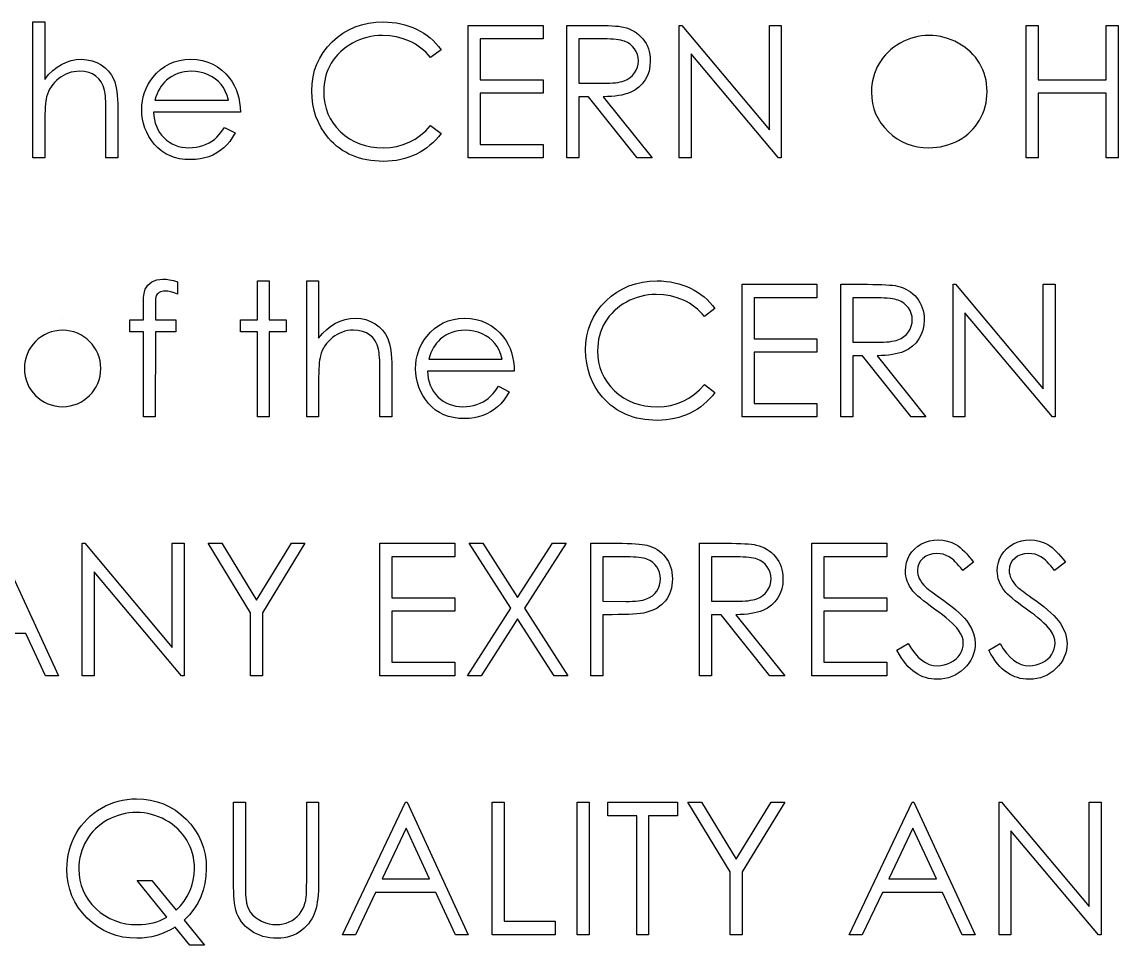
# Model space of a CAD drawing. Header units: millimetres. Extents: x -27 to 266, y -7 to 117.
# Drawn here: x 136.35 to 165.27, y 85.91 to 110.27 of the extents above; entities that cross this region are included whole.
import ezdxf

# ---------------------------------------------------------------- set-up
doc = ezdxf.new("R2010")
doc.units = ezdxf.units.MM

msp = doc.modelspace()

# ---------------------------------------------------------------- linework, layer by layer
at = {"color": 7, "linetype": 'Continuous'}
for p, q in [((160.266, 110.271), (160.266, 110.271)), ((137.427, 102.451), (137.427, 102.451))]:
    msp.add_line(p, q, dxfattribs=at)
at = {"color": 7, "linetype": 'Continuous', "flags": 128}
for points in [[(136.641, 110.271), (136.955, 110.271), (136.955, 110.271), (136.955, 108.756), (136.955, 108.756), (137.058, 108.88), (137.168, 108.987), (137.281, 109.079), (137.401, 109.152), (137.525, 109.21), (137.654, 109.251), (137.788, 109.276), (137.928, 109.284), (137.928, 109.284), (138.069, 109.275), (138.203, 109.248), (138.327, 109.203), (138.444, 109.14), (138.549, 109.061), (138.64, 108.971), (138.716, 108.867), (138.777, 108.751), (138.802, 108.686), (138.824, 108.612), (138.842, 108.53), (138.858, 108.438), (138.869, 108.338), (138.877, 108.23), (138.883, 108.113), (138.884, 107.988), (138.884, 107.988), (138.884, 106.681), (138.884, 106.681), (138.57, 106.681), (138.57, 106.681), (138.57, 107.885), (138.57, 107.885), (138.569, 107.989), (138.568, 108.084), (138.565, 108.171), (138.561, 108.248), (138.556, 108.316), (138.55, 108.375), (138.542, 108.426), (138.534, 108.467), (138.534, 108.467), (138.496, 108.584), (138.445, 108.687), (138.382, 108.773), (138.306, 108.844), (138.217, 108.899), (138.115, 108.938), (138, 108.962), (137.872, 108.97), (137.872, 108.97), (137.797, 108.967), (137.723, 108.958), (137.651, 108.943), (137.581, 108.922), (137.513, 108.894), (137.448, 108.861), (137.384, 108.821), (137.323, 108.775), (137.265, 108.725), (137.212, 108.672), (137.164, 108.616), (137.122, 108.557), (137.084, 108.495), (137.052, 108.431), (137.025, 108.363), (137.003, 108.293), (137.003, 108.293), (136.992, 108.241), (136.982, 108.18), (136.974, 108.11), (136.967, 108.028), (136.962, 107.938), (136.957, 107.837), (136.955, 107.727), (136.955, 107.606), (136.955, 107.606), (136.955, 106.681), (136.955, 106.681), (136.641, 106.681), (136.641, 106.681), (136.641, 110.271)], [(147.41, 109.539), (147.135, 109.329), (147.135, 109.329), (147.075, 109.398), (147.013, 109.464), (146.948, 109.525), (146.88, 109.581), (146.808, 109.633), (146.735, 109.681), (146.657, 109.724), (146.578, 109.764), (146.411, 109.829), (146.236, 109.875), (146.054, 109.903), (145.863, 109.912), (145.863, 109.912), (145.758, 109.909), (145.654, 109.9), (145.553, 109.884), (145.454, 109.862), (145.356, 109.834), (145.26, 109.801), (145.167, 109.76), (145.075, 109.714), (144.987, 109.662), (144.904, 109.606), (144.826, 109.546), (144.753, 109.481), (144.685, 109.412), (144.623, 109.339), (144.565, 109.262), (144.513, 109.18), (144.466, 109.095), (144.426, 109.008), (144.391, 108.918), (144.363, 108.825), (144.342, 108.729), (144.326, 108.632), (144.316, 108.531), (144.314, 108.428), (144.314, 108.428), (144.321, 108.273), (144.342, 108.125), (144.376, 107.983), (144.425, 107.849), (144.488, 107.72), (144.565, 107.598), (144.655, 107.482), (144.76, 107.373), (144.875, 107.275), (144.997, 107.188), (145.127, 107.116), (145.264, 107.057), (145.408, 107.01), (145.56, 106.977), (145.719, 106.957), (145.885, 106.951), (145.885, 106.951), (146.068, 106.96), (146.243, 106.987), (146.411, 107.033), (146.571, 107.097), (146.723, 107.179), (146.869, 107.279), (147.005, 107.397), (147.135, 107.534), (147.135, 107.534), (147.41, 107.326), (147.41, 107.326), (147.342, 107.241), (147.271, 107.16), (147.196, 107.085), (147.117, 107.015), (147.033, 106.949), (146.946, 106.889), (146.854, 106.834), (146.758, 106.783), (146.66, 106.738), (146.558, 106.7), (146.453, 106.667), (146.345, 106.639), (146.235, 106.618), (146.122, 106.604), (146.006, 106.595), (145.887, 106.592), (145.887, 106.592), (145.774, 106.594), (145.664, 106.602), (145.557, 106.613), (145.454, 106.63), (145.353, 106.651), (145.255, 106.678), (145.161, 106.709), (145.069, 106.745), (144.98, 106.785), (144.894, 106.831), (144.811, 106.881), (144.732, 106.936), (144.655, 106.996), (144.581, 107.06), (144.511, 107.129), (144.443, 107.204), (144.443, 107.204), (144.34, 107.336), (144.249, 107.476), (144.173, 107.622), (144.11, 107.775), (144.062, 107.934), (144.028, 108.1), (144.007, 108.272), (144, 108.452), (144, 108.452), (144.008, 108.64), (144.033, 108.821), (144.075, 108.994), (144.134, 109.16), (144.209, 109.318), (144.302, 109.468), (144.41, 109.611), (144.537, 109.746), (144.675, 109.869), (144.822, 109.976), (144.978, 110.066), (145.142, 110.14), (145.314, 110.198), (145.495, 110.238), (145.685, 110.263), (145.883, 110.271), (145.883, 110.271), (146.003, 110.268), (146.121, 110.259), (146.235, 110.244), (146.347, 110.223), (146.456, 110.196), (146.561, 110.163), (146.665, 110.123), (146.764, 110.078), (146.86, 110.028), (146.952, 109.973), (147.04, 109.912), (147.122, 109.848), (147.201, 109.778), (147.275, 109.703), (147.345, 109.623), (147.41, 109.539)], [(148.128, 110.181), (150.102, 110.181), (150.102, 110.181), (150.102, 109.822), (150.102, 109.822), (148.442, 109.822), (148.442, 109.822), (148.442, 108.746), (148.442, 108.746), (150.102, 108.746), (150.102, 108.746), (150.102, 108.387), (150.102, 108.387), (148.442, 108.387), (148.442, 108.387), (148.442, 107.04), (148.442, 107.04), (150.102, 107.04), (150.102, 107.04), (150.102, 106.681), (150.102, 106.681), (148.128, 106.681), (148.128, 106.681), (148.128, 110.181)], [(150.73, 110.181), (151.431, 110.181), (151.431, 110.181), (151.571, 110.181), (151.7, 110.179), (151.816, 110.174), (151.922, 110.17), (152.015, 110.163), (152.096, 110.155), (152.166, 110.145), (152.224, 110.134), (152.224, 110.134), (152.3, 110.113), (152.373, 110.088), (152.442, 110.057), (152.508, 110.021), (152.569, 109.98), (152.628, 109.933), (152.682, 109.882), (152.733, 109.825), (152.779, 109.765), (152.819, 109.7), (152.853, 109.633), (152.88, 109.562), (152.902, 109.488), (152.917, 109.411), (152.926, 109.33), (152.929, 109.245), (152.929, 109.245), (152.921, 109.106), (152.895, 108.976), (152.851, 108.854), (152.791, 108.74), (152.714, 108.638), (152.623, 108.549), (152.517, 108.473), (152.396, 108.41), (152.329, 108.384), (152.256, 108.361), (152.177, 108.342), (152.091, 108.326), (151.999, 108.314), (151.902, 108.305), (151.798, 108.299), (151.688, 108.297), (151.688, 108.297), (152.974, 106.681), (152.974, 106.681), (152.585, 106.681), (152.585, 106.681), (151.3, 108.297), (151.3, 108.297), (151.044, 108.297), (151.044, 108.297), (151.044, 106.681), (151.044, 106.681), (150.73, 106.681), (150.73, 106.681), (150.73, 110.181)], [(153.692, 106.681), (153.692, 110.181), (153.692, 110.181), (153.758, 110.181), (153.758, 110.181), (156.07, 107.427), (156.07, 107.427), (156.07, 110.181), (156.07, 110.181), (156.384, 110.181), (156.384, 110.181), (156.384, 106.681), (156.384, 106.681), (156.313, 106.681), (156.313, 106.681), (154.006, 109.43), (154.006, 109.43), (154.006, 106.681), (154.006, 106.681), (153.692, 106.681)], [(162.846, 110.181), (163.16, 110.181), (163.16, 110.181), (163.16, 108.746), (163.16, 108.746), (164.955, 108.746), (164.955, 108.746), (164.955, 110.181), (164.955, 110.181), (165.269, 110.181), (165.269, 110.181), (165.269, 106.681), (165.269, 106.681), (164.955, 106.681), (164.955, 106.681), (164.955, 108.387), (164.955, 108.387), (163.16, 108.387), (163.16, 108.387), (163.16, 106.681), (163.16, 106.681), (162.846, 106.681), (162.846, 106.681), (162.846, 110.181)], [(160.281, 109.912), (160.181, 109.909), (160.083, 109.9), (159.987, 109.884), (159.891, 109.862), (159.797, 109.834), (159.704, 109.799), (159.613, 109.759), (159.522, 109.712), (159.435, 109.66), (159.353, 109.603), (159.276, 109.542), (159.204, 109.477), (159.137, 109.407), (159.074, 109.334), (159.016, 109.255), (158.964, 109.173), (158.917, 109.087), (158.875, 108.999), (158.841, 108.908), (158.813, 108.814), (158.79, 108.719), (158.775, 108.621), (158.765, 108.521), (158.762, 108.417), (158.762, 108.417), (158.769, 108.266), (158.79, 108.121), (158.825, 107.982), (158.874, 107.849), (158.936, 107.721), (159.013, 107.6), (159.103, 107.485), (159.208, 107.376), (159.322, 107.276), (159.442, 107.19), (159.567, 107.117), (159.698, 107.057), (159.836, 107.01), (159.978, 106.977), (160.127, 106.957), (160.281, 106.951), (160.281, 106.951), (160.385, 106.954), (160.486, 106.963), (160.587, 106.978), (160.685, 107), (160.781, 107.027), (160.875, 107.06), (160.967, 107.1), (161.057, 107.146), (161.144, 107.197), (161.226, 107.252), (161.303, 107.312), (161.375, 107.377), (161.442, 107.446), (161.504, 107.519), (161.561, 107.597), (161.614, 107.68), (161.661, 107.766), (161.701, 107.854), (161.736, 107.945), (161.764, 108.038), (161.786, 108.133), (161.801, 108.231), (161.811, 108.331), (161.814, 108.434), (161.814, 108.434), (161.811, 108.535), (161.801, 108.635), (161.786, 108.732), (161.764, 108.826), (161.736, 108.918), (161.701, 109.007), (161.661, 109.094), (161.614, 109.179), (161.561, 109.26), (161.504, 109.337), (161.441, 109.41), (161.373, 109.479), (161.3, 109.543), (161.222, 109.604), (161.139, 109.66), (161.051, 109.712), (160.96, 109.759), (160.866, 109.799), (160.772, 109.834), (160.677, 109.862), (160.58, 109.884), (160.482, 109.9), (160.382, 109.909), (160.281, 109.912)], [(151.044, 109.822), (151.044, 108.656), (151.044, 108.656), (151.685, 108.651), (151.685, 108.651), (151.775, 108.652), (151.859, 108.655), (151.937, 108.66), (152.009, 108.667), (152.075, 108.676), (152.135, 108.687), (152.189, 108.701), (152.236, 108.716), (152.32, 108.754), (152.395, 108.801), (152.46, 108.858), (152.515, 108.925), (152.559, 108.999), (152.59, 109.077), (152.609, 109.16), (152.615, 109.246), (152.615, 109.246), (152.609, 109.33), (152.59, 109.411), (152.557, 109.487), (152.513, 109.56), (152.459, 109.625), (152.396, 109.681), (152.326, 109.726), (152.248, 109.761), (152.203, 109.776), (152.151, 109.788), (152.093, 109.799), (152.029, 109.807), (151.957, 109.814), (151.878, 109.819), (151.793, 109.822), (151.701, 109.822), (151.701, 109.822), (151.044, 109.822)], [(141.701, 107.489), (141.98, 107.343), (141.98, 107.343), (141.912, 107.226), (141.838, 107.12), (141.759, 107.026), (141.675, 106.945), (141.586, 106.874), (141.492, 106.813), (141.392, 106.759), (141.287, 106.715), (141.175, 106.681), (141.057, 106.656), (140.931, 106.642), (140.799, 106.637), (140.799, 106.637), (140.652, 106.643), (140.513, 106.662), (140.382, 106.693), (140.26, 106.738), (140.146, 106.794), (140.04, 106.864), (139.942, 106.946), (139.853, 107.04), (139.773, 107.143), (139.704, 107.249), (139.646, 107.358), (139.598, 107.471), (139.56, 107.587), (139.533, 107.705), (139.518, 107.828), (139.512, 107.953), (139.512, 107.953), (139.517, 108.071), (139.531, 108.186), (139.554, 108.298), (139.586, 108.406), (139.627, 108.511), (139.678, 108.613), (139.738, 108.712), (139.807, 108.807), (139.807, 108.807), (139.904, 108.919), (140.009, 109.016), (140.122, 109.098), (140.244, 109.165), (140.373, 109.217), (140.509, 109.255), (140.654, 109.276), (140.807, 109.284), (140.807, 109.284), (140.964, 109.276), (141.113, 109.252), (141.254, 109.213), (141.386, 109.159), (141.511, 109.088), (141.628, 109.001), (141.736, 108.898), (141.837, 108.781), (141.837, 108.781), (141.901, 108.689), (141.956, 108.592), (142.004, 108.489), (142.043, 108.381), (142.074, 108.267), (142.096, 108.148), (142.109, 108.023), (142.115, 107.893), (142.115, 107.893), (139.826, 107.893), (139.826, 107.893), (139.833, 107.792), (139.847, 107.695), (139.869, 107.603), (139.9, 107.517), (139.938, 107.434), (139.984, 107.357), (140.039, 107.284), (140.101, 107.215), (140.17, 107.153), (140.242, 107.099), (140.319, 107.054), (140.399, 107.017), (140.483, 106.988), (140.572, 106.968), (140.664, 106.955), (140.76, 106.951), (140.76, 106.951), (140.854, 106.954), (140.945, 106.965), (141.037, 106.984), (141.126, 107.01), (141.213, 107.043), (141.292, 107.08), (141.364, 107.122), (141.43, 107.169), (141.494, 107.226), (141.56, 107.299), (141.63, 107.386), (141.701, 107.489)], [(141.801, 108.207), (141.764, 108.331), (141.718, 108.442), (141.666, 108.539), (141.605, 108.624), (141.537, 108.698), (141.457, 108.765), (141.367, 108.823), (141.267, 108.875), (141.16, 108.917), (141.05, 108.946), (140.938, 108.964), (140.823, 108.97), (140.823, 108.97), (140.729, 108.966), (140.638, 108.955), (140.55, 108.936), (140.467, 108.91), (140.385, 108.876), (140.308, 108.835), (140.235, 108.786), (140.164, 108.73), (140.164, 108.73), (140.115, 108.684), (140.069, 108.632), (140.026, 108.575), (139.987, 108.513), (139.951, 108.444), (139.917, 108.37), (139.887, 108.292), (139.859, 108.207), (139.859, 108.207), (141.801, 108.207)], [(140.455, 103.417), (140.455, 103.09), (140.455, 103.09), (140.365, 103.124), (140.282, 103.149), (140.206, 103.164), (140.136, 103.169), (140.136, 103.169), (140.089, 103.166), (140.046, 103.159), (140.007, 103.146), (139.972, 103.129), (139.943, 103.108), (139.919, 103.086), (139.901, 103.062), (139.89, 103.037), (139.886, 103.021), (139.883, 103), (139.88, 102.974), (139.878, 102.942), (139.876, 102.904), (139.875, 102.862), (139.873, 102.814), (139.873, 102.761), (139.873, 102.761), (139.873, 102.406), (139.873, 102.406), (140.41, 102.406), (140.41, 102.406), (140.41, 102.092), (140.41, 102.092), (139.873, 102.092), (139.873, 102.092), (139.871, 99.848), (139.871, 99.848), (139.557, 99.848), (139.557, 99.848), (139.557, 102.092), (139.557, 102.092), (139.198, 102.092), (139.198, 102.092), (139.198, 102.406), (139.198, 102.406), (139.557, 102.406), (139.557, 102.406), (139.557, 102.815), (139.557, 102.815), (139.558, 102.883), (139.561, 102.945), (139.564, 103.002), (139.57, 103.056), (139.577, 103.103), (139.586, 103.146), (139.596, 103.183), (139.608, 103.216), (139.637, 103.273), (139.676, 103.324), (139.723, 103.37), (139.779, 103.409), (139.843, 103.441), (139.913, 103.465), (139.989, 103.478), (140.072, 103.483), (140.072, 103.483), (140.156, 103.479), (140.248, 103.467), (140.347, 103.446), (140.455, 103.417)], [(142.564, 103.438), (142.878, 103.438), (142.878, 103.438), (142.878, 102.406), (142.878, 102.406), (143.326, 102.406), (143.326, 102.406), (143.326, 102.092), (143.326, 102.092), (142.878, 102.092), (142.878, 102.092), (142.878, 99.848), (142.878, 99.848), (142.564, 99.848), (142.564, 99.848), (142.564, 102.092), (142.564, 102.092), (142.115, 102.092), (142.115, 102.092), (142.115, 102.406), (142.115, 102.406), (142.564, 102.406), (142.564, 102.406), (142.564, 103.438)], [(143.865, 103.438), (144.179, 103.438), (144.179, 103.438), (144.179, 101.923), (144.179, 101.923), (144.283, 102.047), (144.392, 102.154), (144.506, 102.245), (144.625, 102.319), (144.749, 102.376), (144.879, 102.418), (145.013, 102.442), (145.152, 102.451), (145.152, 102.451), (145.294, 102.442), (145.427, 102.415), (145.552, 102.369), (145.668, 102.306), (145.773, 102.228), (145.865, 102.137), (145.94, 102.034), (146.001, 101.918), (146.026, 101.853), (146.048, 101.778), (146.066, 101.696), (146.082, 101.605), (146.093, 101.505), (146.102, 101.397), (146.107, 101.28), (146.109, 101.154), (146.109, 101.154), (146.109, 99.848), (146.109, 99.848), (145.794, 99.848), (145.794, 99.848), (145.794, 101.051), (145.794, 101.051), (145.794, 101.156), (145.792, 101.251), (145.79, 101.337), (145.785, 101.415), (145.78, 101.483), (145.774, 101.542), (145.766, 101.593), (145.758, 101.633), (145.758, 101.633), (145.72, 101.751), (145.67, 101.853), (145.607, 101.94), (145.53, 102.01), (145.441, 102.066), (145.339, 102.105), (145.224, 102.129), (145.097, 102.137), (145.097, 102.137), (145.021, 102.134), (144.947, 102.125), (144.875, 102.109), (144.806, 102.088), (144.738, 102.06), (144.673, 102.027), (144.609, 101.987), (144.547, 101.942), (144.489, 101.891), (144.436, 101.839), (144.389, 101.783), (144.346, 101.724), (144.309, 101.662), (144.276, 101.597), (144.249, 101.529), (144.227, 101.459), (144.227, 101.459), (144.216, 101.408), (144.206, 101.347), (144.198, 101.276), (144.191, 101.195), (144.186, 101.105), (144.182, 101.004), (144.18, 100.894), (144.179, 100.773), (144.179, 100.773), (144.179, 99.848), (144.179, 99.848), (143.865, 99.848), (143.865, 99.848), (143.865, 103.438)], [(154.634, 102.706), (154.359, 102.496), (154.359, 102.496), (154.3, 102.565), (154.237, 102.63), (154.172, 102.691), (154.104, 102.748), (154.033, 102.8), (153.959, 102.848), (153.882, 102.891), (153.802, 102.93), (153.635, 102.995), (153.46, 103.042), (153.278, 103.07), (153.087, 103.079), (153.087, 103.079), (152.982, 103.076), (152.879, 103.066), (152.777, 103.051), (152.678, 103.029), (152.58, 103.001), (152.485, 102.967), (152.391, 102.927), (152.299, 102.88), (152.211, 102.829), (152.128, 102.773), (152.051, 102.712), (151.978, 102.648), (151.91, 102.579), (151.847, 102.506), (151.79, 102.428), (151.737, 102.347), (151.69, 102.262), (151.65, 102.174), (151.616, 102.085), (151.588, 101.991), (151.566, 101.896), (151.551, 101.799), (151.541, 101.698), (151.538, 101.595), (151.538, 101.595), (151.545, 101.44), (151.566, 101.292), (151.6, 101.15), (151.649, 101.016), (151.712, 100.886), (151.789, 100.765), (151.879, 100.649), (151.984, 100.54), (152.099, 100.441), (152.222, 100.355), (152.351, 100.283), (152.488, 100.223), (152.632, 100.177), (152.784, 100.144), (152.943, 100.124), (153.109, 100.117), (153.109, 100.117), (153.292, 100.126), (153.467, 100.154), (153.635, 100.199), (153.796, 100.263), (153.948, 100.345), (154.093, 100.445), (154.23, 100.564), (154.359, 100.701), (154.359, 100.701), (154.634, 100.492), (154.634, 100.492), (154.567, 100.408), (154.495, 100.327), (154.42, 100.252), (154.341, 100.182), (154.258, 100.116), (154.17, 100.056), (154.078, 100), (153.983, 99.95), (153.884, 99.905), (153.782, 99.866), (153.678, 99.833), (153.57, 99.806), (153.46, 99.785), (153.346, 99.77), (153.231, 99.761), (153.111, 99.758), (153.111, 99.758), (152.998, 99.76), (152.888, 99.768), (152.782, 99.78), (152.678, 99.797), (152.577, 99.818), (152.48, 99.845), (152.385, 99.875), (152.293, 99.911), (152.204, 99.952), (152.119, 99.997), (152.036, 100.048), (151.956, 100.103), (151.879, 100.162), (151.806, 100.227), (151.735, 100.296), (151.668, 100.37), (151.668, 100.37), (151.564, 100.503), (151.473, 100.643), (151.397, 100.788), (151.335, 100.941), (151.286, 101.1), (151.252, 101.267), (151.231, 101.439), (151.224, 101.618), (151.224, 101.618), (151.232, 101.807), (151.258, 101.988), (151.3, 102.161), (151.359, 102.327), (151.434, 102.484), (151.526, 102.635), (151.635, 102.777), (151.761, 102.913), (151.9, 103.036), (152.046, 103.143), (152.202, 103.232), (152.366, 103.307), (152.539, 103.364), (152.719, 103.405), (152.909, 103.429), (153.107, 103.438), (153.107, 103.438), (153.228, 103.435), (153.345, 103.426), (153.46, 103.411), (153.571, 103.39), (153.68, 103.363), (153.786, 103.329), (153.889, 103.29), (153.988, 103.245), (154.084, 103.195), (154.176, 103.139), (154.264, 103.079), (154.347, 103.014), (154.425, 102.944), (154.5, 102.87), (154.569, 102.79), (154.634, 102.706)], [(155.352, 103.348), (157.326, 103.348), (157.326, 103.348), (157.326, 102.989), (157.326, 102.989), (155.666, 102.989), (155.666, 102.989), (155.666, 101.912), (155.666, 101.912), (157.326, 101.912), (157.326, 101.912), (157.326, 101.553), (157.326, 101.553), (155.666, 101.553), (155.666, 101.553), (155.666, 100.207), (155.666, 100.207), (157.326, 100.207), (157.326, 100.207), (157.326, 99.848), (157.326, 99.848), (155.352, 99.848), (155.352, 99.848), (155.352, 103.348)], [(157.955, 103.348), (158.655, 103.348), (158.655, 103.348), (158.795, 103.347), (158.924, 103.345), (159.041, 103.341), (159.146, 103.336), (159.239, 103.329), (159.32, 103.321), (159.391, 103.312), (159.448, 103.3), (159.448, 103.3), (159.524, 103.28), (159.597, 103.254), (159.667, 103.223), (159.732, 103.188), (159.794, 103.146), (159.852, 103.1), (159.907, 103.049), (159.957, 102.992), (160.003, 102.932), (160.043, 102.867), (160.077, 102.8), (160.104, 102.729), (160.126, 102.655), (160.141, 102.578), (160.151, 102.496), (160.153, 102.412), (160.153, 102.412), (160.145, 102.273), (160.119, 102.142), (160.076, 102.02), (160.015, 101.907), (159.939, 101.804), (159.848, 101.715), (159.741, 101.64), (159.621, 101.577), (159.553, 101.551), (159.48, 101.528), (159.401, 101.509), (159.316, 101.493), (159.224, 101.48), (159.126, 101.471), (159.022, 101.466), (158.912, 101.464), (158.912, 101.464), (160.198, 99.848), (160.198, 99.848), (159.81, 99.848), (159.81, 99.848), (158.524, 101.464), (158.524, 101.464), (158.269, 101.464), (158.269, 101.464), (158.269, 99.848), (158.269, 99.848), (157.955, 99.848), (157.955, 99.848), (157.955, 103.348)], [(160.916, 99.848), (160.916, 103.348), (160.916, 103.348), (160.982, 103.348), (160.982, 103.348), (163.294, 100.593), (163.294, 100.593), (163.294, 103.348), (163.294, 103.348), (163.609, 103.348), (163.609, 103.348), (163.609, 99.848), (163.609, 99.848), (163.537, 99.848), (163.537, 99.848), (161.23, 102.597), (161.23, 102.597), (161.23, 99.848), (161.23, 99.848), (160.916, 99.848)], [(158.269, 102.989), (158.269, 101.822), (158.269, 101.822), (158.91, 101.818), (158.91, 101.818), (158.999, 101.818), (159.083, 101.822), (159.161, 101.827), (159.234, 101.834), (159.299, 101.843), (159.359, 101.854), (159.413, 101.867), (159.461, 101.883), (159.545, 101.921), (159.62, 101.968), (159.684, 102.025), (159.739, 102.092), (159.783, 102.166), (159.814, 102.244), (159.833, 102.327), (159.839, 102.413), (159.839, 102.413), (159.833, 102.497), (159.814, 102.578), (159.782, 102.654), (159.738, 102.726), (159.683, 102.792), (159.621, 102.848), (159.55, 102.893), (159.472, 102.928), (159.427, 102.942), (159.376, 102.955), (159.318, 102.965), (159.253, 102.974), (159.181, 102.981), (159.102, 102.986), (159.017, 102.988), (158.925, 102.989), (158.925, 102.989), (158.269, 102.989)], [(148.926, 100.656), (149.205, 100.509), (149.205, 100.509), (149.136, 100.392), (149.062, 100.287), (148.984, 100.193), (148.9, 100.112), (148.811, 100.041), (148.717, 99.979), (148.616, 99.926), (148.511, 99.882), (148.4, 99.847), (148.281, 99.823), (148.156, 99.808), (148.023, 99.803), (148.023, 99.803), (147.876, 99.81), (147.737, 99.829), (147.607, 99.86), (147.484, 99.904), (147.371, 99.961), (147.265, 100.03), (147.167, 100.112), (147.077, 100.207), (146.998, 100.309), (146.928, 100.415), (146.87, 100.525), (146.822, 100.638), (146.784, 100.753), (146.758, 100.872), (146.742, 100.994), (146.737, 101.12), (146.737, 101.12), (146.742, 101.238), (146.755, 101.353), (146.778, 101.464), (146.81, 101.573), (146.852, 101.678), (146.902, 101.78), (146.962, 101.879), (147.031, 101.974), (147.031, 101.974), (147.129, 102.085), (147.234, 102.183), (147.347, 102.264), (147.468, 102.332), (147.597, 102.383), (147.734, 102.421), (147.878, 102.443), (148.031, 102.451), (148.031, 102.451), (148.188, 102.443), (148.337, 102.419), (148.478, 102.38), (148.611, 102.325), (148.736, 102.254), (148.852, 102.167), (148.961, 102.065), (149.061, 101.947), (149.061, 101.947), (149.125, 101.855), (149.181, 101.759), (149.229, 101.656), (149.267, 101.548), (149.298, 101.434), (149.32, 101.315), (149.334, 101.19), (149.339, 101.06), (149.339, 101.06), (147.051, 101.06), (147.051, 101.06), (147.057, 100.959), (147.071, 100.862), (147.094, 100.77), (147.124, 100.683), (147.162, 100.601), (147.209, 100.523), (147.263, 100.45), (147.326, 100.382), (147.394, 100.32), (147.467, 100.266), (147.543, 100.22), (147.624, 100.183), (147.708, 100.155), (147.796, 100.134), (147.888, 100.122), (147.984, 100.117), (147.984, 100.117), (148.078, 100.121), (148.17, 100.132), (148.261, 100.151), (148.351, 100.177), (148.437, 100.209), (148.516, 100.247), (148.588, 100.289), (148.654, 100.336), (148.718, 100.393), (148.785, 100.466), (148.854, 100.553), (148.926, 100.656)], [(149.025, 101.374), (148.988, 101.498), (148.942, 101.609), (148.89, 101.706), (148.83, 101.79), (148.761, 101.865), (148.681, 101.931), (148.591, 101.99), (148.491, 102.041), (148.384, 102.083), (148.274, 102.113), (148.162, 102.131), (148.047, 102.137), (148.047, 102.137), (147.953, 102.133), (147.862, 102.122), (147.774, 102.103), (147.691, 102.077), (147.61, 102.043), (147.532, 102.002), (147.459, 101.953), (147.388, 101.897), (147.388, 101.897), (147.339, 101.851), (147.293, 101.799), (147.251, 101.742), (147.211, 101.679), (147.175, 101.611), (147.141, 101.537), (147.111, 101.459), (147.084, 101.374), (147.084, 101.374), (149.025, 101.374)], [(159.435, 93.69), (159.731, 93.867), (159.731, 93.867), (159.816, 93.731), (159.904, 93.612), (159.995, 93.512), (160.09, 93.43), (160.187, 93.366), (160.288, 93.32), (160.392, 93.293), (160.5, 93.284), (160.5, 93.284), (160.592, 93.289), (160.681, 93.304), (160.767, 93.33), (160.85, 93.365), (160.927, 93.41), (160.995, 93.461), (161.052, 93.52), (161.1, 93.585), (161.137, 93.655), (161.164, 93.727), (161.18, 93.801), (161.185, 93.877), (161.185, 93.877), (161.178, 93.964), (161.154, 94.051), (161.115, 94.136), (161.06, 94.221), (161.06, 94.221), (161.012, 94.28), (160.956, 94.343), (160.89, 94.408), (160.816, 94.477), (160.733, 94.547), (160.641, 94.622), (160.539, 94.699), (160.429, 94.779), (160.429, 94.779), (160.319, 94.858), (160.22, 94.932), (160.132, 95), (160.055, 95.063), (159.989, 95.12), (159.933, 95.17), (159.889, 95.216), (159.855, 95.255), (159.855, 95.255), (159.81, 95.317), (159.77, 95.38), (159.736, 95.445), (159.709, 95.511), (159.687, 95.578), (159.672, 95.647), (159.663, 95.717), (159.66, 95.788), (159.66, 95.788), (159.667, 95.899), (159.688, 96.005), (159.722, 96.106), (159.771, 96.202), (159.832, 96.29), (159.904, 96.37), (159.989, 96.438), (160.083, 96.497), (160.186, 96.544), (160.294, 96.578), (160.406, 96.598), (160.522, 96.605), (160.522, 96.605), (160.646, 96.597), (160.765, 96.573), (160.88, 96.533), (160.992, 96.478), (161.047, 96.443), (161.103, 96.401), (161.159, 96.353), (161.217, 96.298), (161.275, 96.236), (161.334, 96.168), (161.394, 96.093), (161.455, 96.012), (161.455, 96.012), (161.171, 95.797), (161.171, 95.797), (161.119, 95.863), (161.069, 95.922), (161.021, 95.976), (160.975, 96.024), (160.932, 96.066), (160.89, 96.103), (160.849, 96.133), (160.811, 96.158), (160.735, 96.196), (160.656, 96.224), (160.573, 96.24), (160.487, 96.246), (160.487, 96.246), (160.379, 96.238), (160.282, 96.213), (160.195, 96.173), (160.118, 96.117), (160.055, 96.05), (160.01, 95.975), (159.983, 95.892), (159.974, 95.802), (159.974, 95.802), (159.977, 95.746), (159.987, 95.691), (160.001, 95.636), (160.023, 95.582), (160.053, 95.528), (160.093, 95.471), (160.144, 95.412), (160.205, 95.35), (160.205, 95.35), (160.228, 95.33), (160.261, 95.303), (160.304, 95.27), (160.358, 95.23), (160.422, 95.183), (160.496, 95.129), (160.58, 95.069), (160.675, 95.002), (160.675, 95.002), (160.789, 94.918), (160.893, 94.838), (160.988, 94.759), (161.073, 94.683), (161.15, 94.609), (161.217, 94.538), (161.275, 94.468), (161.324, 94.401), (161.401, 94.269), (161.455, 94.137), (161.488, 94.005), (161.5, 93.872), (161.5, 93.872), (161.495, 93.778), (161.481, 93.687), (161.459, 93.6), (161.427, 93.515), (161.386, 93.433), (161.335, 93.354), (161.277, 93.279), (161.208, 93.207), (161.133, 93.141), (161.054, 93.084), (160.972, 93.035), (160.885, 92.996), (160.795, 92.965), (160.7, 92.943), (160.602, 92.929), (160.5, 92.925), (160.5, 92.925), (160.421, 92.928), (160.343, 92.936), (160.267, 92.95), (160.193, 92.969), (160.122, 92.994), (160.052, 93.024), (159.984, 93.06), (159.917, 93.101), (159.853, 93.149), (159.79, 93.204), (159.727, 93.267), (159.666, 93.337), (159.607, 93.414), (159.548, 93.499), (159.492, 93.59), (159.435, 93.69)], [(161.858, 93.69), (162.154, 93.867), (162.154, 93.867), (162.239, 93.731), (162.327, 93.612), (162.418, 93.512), (162.513, 93.43), (162.61, 93.366), (162.711, 93.32), (162.816, 93.293), (162.923, 93.284), (162.923, 93.284), (163.015, 93.289), (163.104, 93.304), (163.19, 93.33), (163.273, 93.365), (163.351, 93.41), (163.418, 93.461), (163.475, 93.52), (163.523, 93.585), (163.56, 93.655), (163.587, 93.727), (163.603, 93.801), (163.609, 93.877), (163.609, 93.877), (163.601, 93.964), (163.577, 94.051), (163.538, 94.136), (163.483, 94.221), (163.483, 94.221), (163.435, 94.28), (163.379, 94.343), (163.313, 94.408), (163.239, 94.477), (163.156, 94.547), (163.064, 94.622), (162.962, 94.699), (162.852, 94.779), (162.852, 94.779), (162.742, 94.858), (162.643, 94.932), (162.555, 95), (162.478, 95.063), (162.412, 95.12), (162.356, 95.17), (162.312, 95.216), (162.278, 95.255), (162.278, 95.255), (162.233, 95.317), (162.193, 95.38), (162.159, 95.445), (162.132, 95.511), (162.11, 95.578), (162.095, 95.647), (162.086, 95.717), (162.083, 95.788), (162.083, 95.788), (162.09, 95.899), (162.111, 96.005), (162.145, 96.106), (162.194, 96.202), (162.255, 96.29), (162.328, 96.37), (162.412, 96.438), (162.506, 96.497), (162.609, 96.544), (162.717, 96.578), (162.829, 96.598), (162.945, 96.605), (162.945, 96.605), (163.069, 96.597), (163.189, 96.573), (163.304, 96.533), (163.415, 96.478), (163.47, 96.443), (163.526, 96.401), (163.583, 96.353), (163.64, 96.298), (163.698, 96.236), (163.757, 96.168), (163.817, 96.093), (163.878, 96.012), (163.878, 96.012), (163.594, 95.797), (163.594, 95.797), (163.542, 95.863), (163.492, 95.922), (163.444, 95.976), (163.398, 96.024), (163.355, 96.066), (163.313, 96.103), (163.272, 96.133), (163.234, 96.158), (163.158, 96.196), (163.079, 96.224), (162.996, 96.24), (162.91, 96.246), (162.91, 96.246), (162.802, 96.238), (162.705, 96.213), (162.618, 96.173), (162.541, 96.117), (162.478, 96.05), (162.433, 95.975), (162.406, 95.892), (162.397, 95.802), (162.397, 95.802), (162.4, 95.746), (162.41, 95.691), (162.424, 95.636), (162.446, 95.582), (162.476, 95.528), (162.516, 95.471), (162.567, 95.412), (162.628, 95.35), (162.628, 95.35), (162.651, 95.33), (162.684, 95.303), (162.727, 95.27), (162.781, 95.23), (162.845, 95.183), (162.919, 95.129), (163.003, 95.069), (163.098, 95.002), (163.098, 95.002), (163.212, 94.918), (163.316, 94.838), (163.411, 94.759), (163.496, 94.683), (163.573, 94.609), (163.64, 94.538), (163.698, 94.468), (163.747, 94.401), (163.824, 94.269), (163.878, 94.137), (163.911, 94.005), (163.923, 93.872), (163.923, 93.872), (163.918, 93.778), (163.904, 93.687), (163.882, 93.6), (163.85, 93.515), (163.809, 93.433), (163.759, 93.354), (163.7, 93.279), (163.631, 93.207), (163.556, 93.141), (163.477, 93.084), (163.395, 93.035), (163.308, 92.996), (163.218, 92.965), (163.123, 92.943), (163.025, 92.929), (162.923, 92.925), (162.923, 92.925), (162.844, 92.928), (162.766, 92.936), (162.69, 92.95), (162.616, 92.969), (162.545, 92.994), (162.475, 93.024), (162.407, 93.06), (162.34, 93.101), (162.276, 93.149), (162.213, 93.204), (162.15, 93.267), (162.089, 93.337), (162.03, 93.414), (161.971, 93.499), (161.915, 93.59), (161.859, 93.69)], [(135.698, 96.515), (137.314, 93.015), (137.314, 93.015), (136.972, 93.015), (136.972, 93.015), (136.455, 94.137), (136.455, 94.137), (134.868, 94.137), (134.868, 94.137), (134.336, 93.015), (134.336, 93.015), (133.993, 93.015), (133.993, 93.015), (135.653, 96.515), (135.653, 96.515), (135.698, 96.515)], [(137.942, 93.015), (137.942, 96.515), (137.942, 96.515), (138.008, 96.515), (138.008, 96.515), (140.32, 93.76), (140.32, 93.76), (140.32, 96.515), (140.32, 96.515), (140.634, 96.515), (140.634, 96.515), (140.634, 93.015), (140.634, 93.015), (140.563, 93.015), (140.563, 93.015), (138.256, 95.763), (138.256, 95.763), (138.256, 93.015), (138.256, 93.015), (137.942, 93.015)], [(141.262, 96.515), (141.622, 96.515), (141.622, 96.515), (142.542, 95.011), (142.542, 95.011), (143.46, 96.515), (143.46, 96.515), (143.82, 96.515), (143.82, 96.515), (142.698, 94.679), (142.698, 94.679), (142.698, 93.015), (142.698, 93.015), (142.384, 93.015), (142.384, 93.015), (142.384, 94.679), (142.384, 94.679), (141.262, 96.515)], [(145.794, 96.515), (147.769, 96.515), (147.769, 96.515), (147.769, 96.156), (147.769, 96.156), (146.109, 96.156), (146.109, 96.156), (146.109, 95.079), (146.109, 95.079), (147.769, 95.079), (147.769, 95.079), (147.769, 94.72), (147.769, 94.72), (146.109, 94.72), (146.109, 94.72), (146.109, 93.374), (146.109, 93.374), (147.769, 93.374), (147.769, 93.374), (147.769, 93.015), (147.769, 93.015), (145.794, 93.015), (145.794, 93.015), (145.794, 96.515)], [(148.15, 96.515), (148.513, 96.515), (148.513, 96.515), (149.429, 95.083), (149.429, 95.083), (150.345, 96.515), (150.345, 96.515), (150.708, 96.515), (150.708, 96.515), (149.611, 94.8), (149.611, 94.8), (150.753, 93.015), (150.753, 93.015), (150.39, 93.015), (150.39, 93.015), (149.429, 94.517), (149.429, 94.517), (148.468, 93.015), (148.468, 93.015), (148.105, 93.015), (148.105, 93.015), (149.248, 94.8), (149.248, 94.8), (148.15, 96.515)], [(151.358, 96.515), (152.045, 96.515), (152.045, 96.515), (152.187, 96.514), (152.316, 96.511), (152.434, 96.507), (152.54, 96.501), (152.633, 96.494), (152.715, 96.485), (152.785, 96.475), (152.842, 96.462), (152.842, 96.462), (152.914, 96.441), (152.983, 96.415), (153.048, 96.384), (153.111, 96.349), (153.169, 96.308), (153.224, 96.262), (153.276, 96.212), (153.324, 96.157), (153.369, 96.097), (153.406, 96.034), (153.439, 95.967), (153.465, 95.896), (153.486, 95.821), (153.5, 95.744), (153.51, 95.662), (153.512, 95.576), (153.512, 95.576), (153.51, 95.49), (153.5, 95.408), (153.486, 95.329), (153.466, 95.255), (153.439, 95.184), (153.408, 95.117), (153.37, 95.054), (153.327, 94.995), (153.278, 94.941), (153.225, 94.89), (153.167, 94.845), (153.106, 94.804), (153.039, 94.768), (152.968, 94.737), (152.893, 94.71), (152.814, 94.688), (152.814, 94.688), (152.748, 94.674), (152.669, 94.662), (152.577, 94.653), (152.472, 94.645), (152.354, 94.639), (152.224, 94.634), (152.08, 94.631), (151.923, 94.63), (151.923, 94.63), (151.673, 94.63), (151.673, 94.63), (151.673, 93.015), (151.673, 93.015), (151.359, 93.015), (151.359, 93.015), (151.359, 96.515)], [(154.23, 96.515), (154.931, 96.515), (154.931, 96.515), (155.071, 96.514), (155.2, 96.512), (155.316, 96.508), (155.422, 96.503), (155.515, 96.496), (155.596, 96.488), (155.666, 96.478), (155.724, 96.467), (155.724, 96.467), (155.8, 96.447), (155.873, 96.421), (155.942, 96.39), (156.008, 96.354), (156.069, 96.313), (156.128, 96.267), (156.182, 96.215), (156.233, 96.159), (156.279, 96.098), (156.319, 96.034), (156.353, 95.967), (156.38, 95.896), (156.402, 95.821), (156.417, 95.744), (156.426, 95.663), (156.429, 95.579), (156.429, 95.579), (156.421, 95.439), (156.395, 95.309), (156.351, 95.187), (156.291, 95.073), (156.214, 94.971), (156.123, 94.882), (156.017, 94.806), (155.896, 94.744), (155.829, 94.718), (155.756, 94.695), (155.677, 94.676), (155.591, 94.66), (155.499, 94.647), (155.402, 94.638), (155.298, 94.632), (155.188, 94.63), (155.188, 94.63), (156.474, 93.015), (156.474, 93.015), (156.085, 93.015), (156.085, 93.015), (154.8, 94.63), (154.8, 94.63), (154.544, 94.63), (154.544, 94.63), (154.544, 93.015), (154.544, 93.015), (154.23, 93.015), (154.23, 93.015), (154.23, 96.515)], [(157.192, 96.515), (159.166, 96.515), (159.166, 96.515), (159.166, 96.156), (159.166, 96.156), (157.506, 96.156), (157.506, 96.156), (157.506, 95.079), (157.506, 95.079), (159.166, 95.079), (159.166, 95.079), (159.166, 94.72), (159.166, 94.72), (157.506, 94.72), (157.506, 94.72), (157.506, 93.374), (157.506, 93.374), (159.166, 93.374), (159.166, 93.374), (159.166, 93.015), (159.166, 93.015), (157.192, 93.015), (157.192, 93.015), (157.192, 96.515)], [(151.673, 96.156), (151.673, 94.989), (151.673, 94.989), (152.285, 94.981), (152.285, 94.981), (152.375, 94.982), (152.459, 94.986), (152.536, 94.991), (152.607, 94.998), (152.672, 95.007), (152.731, 95.017), (152.782, 95.031), (152.829, 95.045), (152.91, 95.082), (152.983, 95.129), (153.045, 95.187), (153.099, 95.253), (153.143, 95.328), (153.174, 95.406), (153.192, 95.488), (153.198, 95.575), (153.198, 95.575), (153.192, 95.659), (153.174, 95.74), (153.143, 95.817), (153.099, 95.891), (153.046, 95.957), (152.986, 96.014), (152.916, 96.06), (152.84, 96.095), (152.797, 96.109), (152.747, 96.121), (152.69, 96.132), (152.628, 96.14), (152.558, 96.147), (152.483, 96.152), (152.401, 96.155), (152.313, 96.156), (152.313, 96.156), (151.673, 96.156)], [(154.544, 96.156), (154.544, 94.989), (154.544, 94.989), (155.185, 94.984), (155.185, 94.984), (155.275, 94.985), (155.359, 94.988), (155.437, 94.993), (155.509, 95), (155.575, 95.009), (155.635, 95.021), (155.689, 95.034), (155.736, 95.049), (155.82, 95.087), (155.895, 95.134), (155.96, 95.192), (156.015, 95.258), (156.059, 95.333), (156.09, 95.411), (156.109, 95.493), (156.115, 95.58), (156.115, 95.58), (156.109, 95.664), (156.09, 95.744), (156.057, 95.821), (156.013, 95.893), (155.959, 95.959), (155.896, 96.014), (155.826, 96.06), (155.748, 96.095), (155.703, 96.109), (155.651, 96.121), (155.593, 96.132), (155.529, 96.14), (155.457, 96.147), (155.378, 96.152), (155.293, 96.155), (155.201, 96.156), (155.201, 96.156), (154.544, 96.156)], [(140.635, 86.571), (141.173, 85.912), (141.173, 85.912), (140.781, 85.912), (140.781, 85.912), (140.392, 86.388), (140.392, 86.388), (140.274, 86.318), (140.155, 86.258), (140.032, 86.207), (139.908, 86.166), (139.781, 86.133), (139.652, 86.11), (139.521, 86.097), (139.388, 86.092), (139.388, 86.092), (139.197, 86.1), (139.014, 86.125), (138.838, 86.167), (138.67, 86.225), (138.51, 86.3), (138.357, 86.392), (138.211, 86.5), (138.074, 86.625), (137.948, 86.762), (137.839, 86.906), (137.747, 87.057), (137.672, 87.215), (137.613, 87.38), (137.572, 87.551), (137.546, 87.73), (137.538, 87.916), (137.538, 87.916), (137.542, 88.041), (137.553, 88.164), (137.572, 88.284), (137.599, 88.403), (137.633, 88.518), (137.675, 88.633), (137.725, 88.743), (137.783, 88.853), (137.846, 88.958), (137.916, 89.057), (137.991, 89.151), (138.072, 89.238), (138.158, 89.319), (138.249, 89.395), (138.346, 89.464), (138.449, 89.528), (138.555, 89.585), (138.665, 89.634), (138.777, 89.676), (138.891, 89.71), (139.008, 89.737), (139.127, 89.756), (139.249, 89.768), (139.374, 89.771), (139.374, 89.771), (139.565, 89.763), (139.747, 89.738), (139.923, 89.696), (140.09, 89.638), (140.25, 89.563), (140.402, 89.471), (140.547, 89.362), (140.684, 89.238), (140.809, 89.101), (140.917, 88.956), (141.009, 88.804), (141.084, 88.644), (141.142, 88.476), (141.184, 88.301), (141.209, 88.118), (141.217, 87.927), (141.217, 87.927), (141.208, 87.729), (141.181, 87.539), (141.135, 87.357), (141.072, 87.185), (140.99, 87.021), (140.89, 86.864), (140.772, 86.714), (140.635, 86.571)], [(141.935, 89.681), (142.25, 89.681), (142.25, 89.681), (142.25, 87.584), (142.25, 87.584), (142.25, 87.495), (142.25, 87.415), (142.252, 87.344), (142.253, 87.282), (142.255, 87.228), (142.257, 87.183), (142.26, 87.146), (142.264, 87.119), (142.264, 87.119), (142.281, 87.021), (142.307, 86.93), (142.342, 86.849), (142.385, 86.775), (142.439, 86.709), (142.505, 86.648), (142.585, 86.594), (142.677, 86.544), (142.776, 86.503), (142.875, 86.474), (142.975, 86.456), (143.074, 86.451), (143.074, 86.451), (143.16, 86.456), (143.244, 86.469), (143.326, 86.492), (143.406, 86.524), (143.483, 86.564), (143.552, 86.611), (143.615, 86.666), (143.672, 86.727), (143.722, 86.795), (143.765, 86.871), (143.8, 86.952), (143.829, 87.041), (143.829, 87.041), (143.838, 87.078), (143.845, 87.124), (143.851, 87.18), (143.856, 87.243), (143.86, 87.315), (143.863, 87.397), (143.864, 87.486), (143.865, 87.584), (143.865, 87.584), (143.865, 89.681), (143.865, 89.681), (144.179, 89.681), (144.179, 89.681), (144.179, 87.568), (144.179, 87.568), (144.178, 87.453), (144.173, 87.345), (144.166, 87.241), (144.157, 87.143), (144.144, 87.052), (144.129, 86.965), (144.111, 86.884), (144.09, 86.809), (144.065, 86.738), (144.035, 86.669), (143.999, 86.603), (143.957, 86.539), (143.91, 86.477), (143.857, 86.418), (143.799, 86.36), (143.735, 86.306), (143.667, 86.256), (143.596, 86.212), (143.52, 86.175), (143.441, 86.145), (143.359, 86.122), (143.274, 86.105), (143.184, 86.095), (143.092, 86.092), (143.092, 86.092), (142.991, 86.095), (142.894, 86.104), (142.801, 86.12), (142.711, 86.142), (142.625, 86.171), (142.543, 86.205), (142.464, 86.247), (142.389, 86.294), (142.319, 86.346), (142.255, 86.403), (142.197, 86.464), (142.145, 86.529), (142.1, 86.598), (142.06, 86.672), (142.026, 86.749), (141.998, 86.83), (141.998, 86.83), (141.983, 86.886), (141.97, 86.953), (141.96, 87.03), (141.951, 87.117), (141.945, 87.214), (141.94, 87.321), (141.936, 87.439), (141.935, 87.568), (141.935, 87.568), (141.935, 89.681)], [(146.512, 89.681), (148.128, 86.181), (148.128, 86.181), (147.786, 86.181), (147.786, 86.181), (147.269, 87.303), (147.269, 87.303), (145.682, 87.303), (145.682, 87.303), (145.15, 86.181), (145.15, 86.181), (144.807, 86.181), (144.807, 86.181), (146.467, 89.681), (146.467, 89.681), (146.512, 89.681)], [(148.756, 89.681), (149.07, 89.681), (149.07, 89.681), (149.07, 86.54), (149.07, 86.54), (150.416, 86.54), (150.416, 86.54), (150.416, 86.181), (150.416, 86.181), (148.756, 86.181), (148.756, 86.181), (148.756, 89.681)], [(150.999, 89.681), (151.314, 89.681), (151.314, 89.681), (151.314, 86.181), (151.314, 86.181), (151, 86.181), (151, 86.181), (151, 89.681)], [(151.807, 89.322), (151.807, 89.681), (151.807, 89.681), (153.647, 89.681), (153.647, 89.681), (153.647, 89.322), (153.647, 89.322), (152.884, 89.322), (152.884, 89.322), (152.884, 86.181), (152.884, 86.181), (152.57, 86.181), (152.57, 86.181), (152.57, 89.322), (152.57, 89.322), (151.807, 89.322)], [(153.916, 89.681), (154.276, 89.681), (154.276, 89.681), (155.196, 88.178), (155.196, 88.178), (156.114, 89.681), (156.114, 89.681), (156.474, 89.681), (156.474, 89.681), (155.352, 87.845), (155.352, 87.845), (155.352, 86.181), (155.352, 86.181), (155.038, 86.181), (155.038, 86.181), (155.038, 87.845), (155.038, 87.845), (153.916, 89.681)], [(159.884, 89.681), (161.5, 86.181), (161.5, 86.181), (161.158, 86.181), (161.158, 86.181), (160.641, 87.303), (160.641, 87.303), (159.054, 87.303), (159.054, 87.303), (158.522, 86.181), (158.522, 86.181), (158.179, 86.181), (158.179, 86.181), (159.839, 89.681), (159.839, 89.681), (159.884, 89.681)], [(162.128, 86.181), (162.128, 89.681), (162.128, 89.681), (162.194, 89.681), (162.194, 89.681), (164.506, 86.927), (164.506, 86.927), (164.506, 89.681), (164.506, 89.681), (164.82, 89.681), (164.82, 89.681), (164.82, 86.181), (164.82, 86.181), (164.749, 86.181), (164.749, 86.181), (162.442, 88.93), (162.442, 88.93), (162.442, 86.181), (162.442, 86.181), (162.128, 86.181)], [(140.424, 86.83), (140.536, 86.948), (140.633, 87.073), (140.716, 87.202), (140.783, 87.338), (140.836, 87.479), (140.873, 87.626), (140.896, 87.779), (140.903, 87.936), (140.903, 87.936), (140.901, 88.038), (140.891, 88.137), (140.875, 88.234), (140.854, 88.328), (140.826, 88.42), (140.791, 88.509), (140.751, 88.596), (140.704, 88.68), (140.651, 88.762), (140.593, 88.838), (140.53, 88.911), (140.463, 88.98), (140.39, 89.044), (140.312, 89.104), (140.229, 89.161), (140.141, 89.212), (140.049, 89.259), (139.957, 89.3), (139.863, 89.334), (139.768, 89.362), (139.672, 89.384), (139.574, 89.4), (139.475, 89.409), (139.376, 89.412), (139.376, 89.412), (139.275, 89.409), (139.176, 89.4), (139.078, 89.384), (138.982, 89.362), (138.888, 89.334), (138.794, 89.3), (138.703, 89.26), (138.612, 89.213), (138.525, 89.161), (138.443, 89.105), (138.366, 89.044), (138.294, 88.979), (138.227, 88.91), (138.163, 88.835), (138.106, 88.757), (138.053, 88.674), (138.006, 88.588), (137.965, 88.499), (137.931, 88.408), (137.903, 88.315), (137.88, 88.219), (137.865, 88.121), (137.855, 88.021), (137.852, 87.917), (137.852, 87.917), (137.859, 87.766), (137.88, 87.621), (137.916, 87.482), (137.966, 87.349), (138.029, 87.221), (138.107, 87.1), (138.199, 86.985), (138.305, 86.876), (138.421, 86.776), (138.543, 86.69), (138.671, 86.617), (138.805, 86.557), (138.944, 86.51), (139.09, 86.477), (139.241, 86.457), (139.398, 86.451), (139.398, 86.451), (139.506, 86.454), (139.611, 86.463), (139.713, 86.479), (139.812, 86.501), (139.908, 86.529), (140.001, 86.564), (140.091, 86.604), (140.178, 86.651), (140.178, 86.651), (139.39, 87.617), (139.39, 87.617), (139.782, 87.617), (139.782, 87.617), (140.424, 86.83)], [(146.486, 88.999), (145.853, 87.662), (145.853, 87.662), (147.103, 87.662), (147.103, 87.662), (146.486, 88.999)], [(159.858, 88.999), (159.224, 87.662), (159.224, 87.662), (160.475, 87.662), (160.475, 87.662), (159.858, 88.999)]]:
    msp.add_lwpolyline(points, dxfattribs=at)
at = {"color": 7, "linetype": 'Continuous'}
msp.add_arc((137.426, 101.127), 1.009, 90.0012, 89.9988, dxfattribs=at)

doc.saveas('drawing.dxf')
